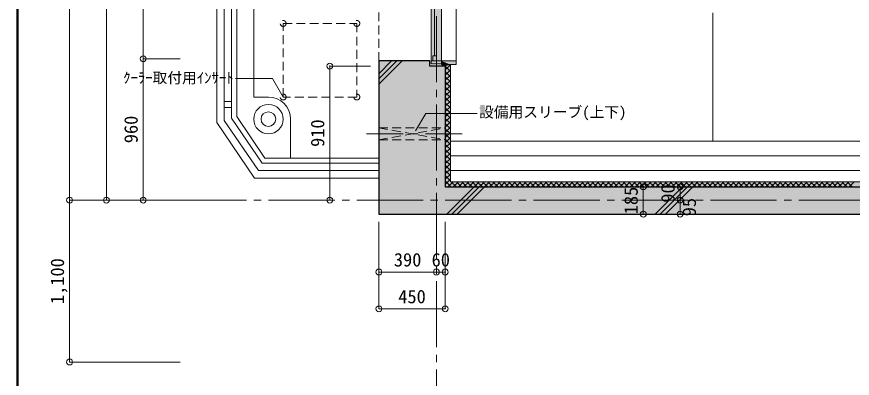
# Model space of a CAD drawing. Units: millimetres at full size, sheet at 1:50. Extents: x -9674 to 32603, y -6794 to 6791.
# Drawn here: x -9674 to -4002, y -3592 to -1136 of the extents above; entities that cross this region are included whole.
import ezdxf
from ezdxf.enums import TextEntityAlignment as Align

# ---------------------------------------------------------------- set-up
doc = ezdxf.new("R2010")
doc.units = ezdxf.units.MM
doc.header["$LTSCALE"] = 50
doc.header["$PDMODE"] = 32
doc.header["$PDSIZE"] = 40
for name, pattern in [('CHAIN1', [8, 5, -1, 1, -1]), ('CHAIN2', [12, 9, -1, 1, -1]), ('DASHED1', [1.8, 1.2, -0.6])]:
    doc.linetypes.add(name, pattern=pattern)
for name, color, linetype, lineweight in [('0-0_図面枠', 7, 'Continuous', 9), ('1-0_芯', 7, 'CHAIN2', 9), ('1-1_躯体', 2, 'Continuous', 25), ('1-3_建具', 3, 'Continuous', 18), ('1-4_仕上げ', 4, 'Continuous', 9), ('1-6_ﾊﾞﾙｺﾆｰ・階段', 4, 'Continuous', 9), ('1-7_その他', 7, 'DASHED1', 9), ('1-8_ハッチ', 4, 'Continuous', 9), ('1-A_文字', 7, 'Continuous', 9), ('1-B_寸法', 7, 'Continuous', 9), ('1-C_梁', 7, 'DASHED1', 9)]:
    doc.layers.add(name, color=color, linetype=linetype, lineweight=lineweight)
for name, color, linetype in [('4-0', 1, 'Continuous'), ('4-1', 2, 'Continuous'), ('4-F', 4, 'Continuous')]:
    doc.layers.add(name, color=color, linetype=linetype)
doc.styles.add('ＭＳ ゴシック', font='')
doc.styles.get('ＭＳ ゴシック').set_extended_font_data('MS Gothic')

msp = doc.modelspace()

# ---------------------------------------------------------------- linework, layer by layer
at = {"layer": '0-0_図面枠'}
for p, q in [((-9673.92, 6791.43), (-9673.92, -6793.93)), ((-9672.16, 6789.66), (-9672.16, -6792.16)), ((-9670.4, 6787.9), (-9670.4, -6790.4)), ((-9668.64, -6788.64), (-9668.64, 6786.14)), ((-9666.87, 6784.38), (-9666.87, -6786.88)), ((-9665.11, 6782.61), (-9665.11, -6785.11)), ((-9663.35, 6780.85), (-9663.35, -6783.35))]:
    msp.add_line(p, q, dxfattribs=at)
at = {"layer": '1-0_芯'}
for p, q in [((-6825, 4868.53), (-6825, -3981.47)), ((-8565, -2381.47), (8340, -2381.47))]:
    msp.add_line(p, q, dxfattribs=at)
at = {"layer": '1-1_躯体'}
for p, q in [((-6765, -1471.47), (-6870, -1471.47)), ((-6765, -1471.47), (-6765, -2291.47)), ((-6765, -2291.47), (-3165, -2291.47)), ((-7215, -2476.47), (-2570, -2476.47))]:
    msp.add_line(p, q, dxfattribs=at)
msp.add_lwpolyline([(-6870, -1471.47), (-6870, -1436.47), (-7215, -1436.47), (-7215, -2476.47)], dxfattribs=at)
at = {"layer": '1-3_建具', "color": 7, "lineweight": 9}
for p, q in [((-6860, -1421.47), (-6860, 608.53)), ((-6790, -1421.47), (-6790, 623.53)), ((-6690, 623.53), (-6690, -1436.47)), ((-6860, -1456.47), (-6860, -1421.47)), ((-6790, -1436.47), (-6860, -1436.47)), ((-6860, -1456.47), (-6790, -1456.47)), ((-6790, -1421.47), (-6790, -1436.47))]:
    msp.add_line(p, q, dxfattribs=at)
at = {"layer": '1-3_建具'}
for p, q in [((-6837, -1401.47), (-6837, -423.97)), ((-6849, -1401.47), (-6825, -1401.47)), ((-6849, -1401.47), (-6849, -1436.47)), ((-6825, -1401.47), (-6825, -1436.47)), ((-6690, -1436.47), (-6790, -1436.47)), ((-6690, -1461.47), (-6690, -1436.47))]:
    msp.add_line(p, q, dxfattribs=at)
msp.add_lwpolyline([(-6690, -1461.47), (-6790, -1461.47), (-6790, -1436.47)], dxfattribs=at)
at = {"layer": '1-4_仕上げ'}
for p, q in [((-4947.5, -1981.47), (-4947.5, -1110.13)), ((-6730, -1981.47), (-3165, -1981.47)), ((-6730, -2081.47), (-3165, -2081.47)), ((-6730, -2181.47), (-3165, -2181.47))]:
    msp.add_line(p, q, dxfattribs=at)
at = {"layer": '1-6_ﾊﾞﾙｺﾆｰ・階段'}
for p, q in [((-8065, -1681.47), (-8065, 3242.29)), ((-7965, -1681.47), (-8065, -1681.47)), ((-7815, -1831.47), (-7815, -2096.47))]:
    msp.add_line(p, q, dxfattribs=at)
at = {"layer": '1-6_ﾊﾞﾙｺﾆｰ・階段', "color": 7}
for p, q in [((-8315, -1855.47), (-8315, 3068.53)), ((-8265, -1840.12), (-8265, 3068.53)), ((-8215, -1824.76), (-8215, 3068.53)), ((-8180, -1814.01), (-8180, -231.47)), ((-8265, -1711.47), (-8215, -1711.47)), ((-8265, -1751.47), (-8215, -1751.47)), ((-8180, -1814.01), (-7988.44, -2096.47)), ((-8315, -1855.47), (-8060, -2231.47)), ((-8265, -1840.12), (-8033.5, -2181.47)), ((-8215, -1824.76), (-8006.99, -2131.47)), ((-7988.44, -2096.47), (-7215, -2096.47)), ((-8006.99, -2131.47), (-7215, -2131.47)), ((-8033.5, -2181.47), (-7215, -2181.47)), ((-8060, -2231.47), (-7215, -2231.47))]:
    msp.add_line(p, q, dxfattribs=at)
at = {"layer": '1-6_ﾊﾞﾙｺﾆｰ・階段'}
msp.add_circle((-7965, -1831.47), 100, dxfattribs=at)
at = {"layer": '1-6_ﾊﾞﾙｺﾆｰ・階段', "color": 7}
msp.add_circle((-7965, -1831.47), 50, dxfattribs=at)
at = {"layer": '1-6_ﾊﾞﾙｺﾆｰ・階段'}
msp.add_arc((-7965, -1831.47), 150, 0, 90, dxfattribs=at)
at = {"layer": '1-7_その他'}
for p, q in [((-7865, -1181.47), (-7365, -1181.47)), ((-7865, -1681.47), (-7865, -1181.47)), ((-7365, -1181.47), (-7365, -1681.47)), ((-7365, -1681.47), (-7865, -1681.47)), ((-7215, -1971.47), (-6765, -1891.47)), ((-7215, -1891.47), (-6765, -1971.47)), ((-7215, -1891.47), (-6765, -1891.47)), ((-7215, -1971.47), (-6765, -1971.47))]:
    msp.add_line(p, q, dxfattribs=at)
at = {"layer": '1-7_その他', "linetype": 'CHAIN1'}
msp.add_line((-6650, -1931.47), (-7315, -1931.47), dxfattribs=at)
at = {"layer": '1-7_その他'}
for centre in [(-7865, -1181.47), (-7365, -1181.47), (-7865, -1681.47), (-7365, -1681.47)]:
    msp.add_circle(centre, 20, dxfattribs=at)
at = {"layer": '1-8_ハッチ'}
for p, q in [((-7215, -1593.5), (-7057.97, -1436.47)), ((-7215, -1558.15), (-7093.33, -1436.47)), ((-7215, -1522.79), (-7128.68, -1436.47)), ((-6765, -1461.7), (-6764.77, -1461.47)), ((-6765, -1497.05), (-6730, -1462.05)), ((-6765, -1472.79), (-6730, -1507.79)), ((-6740.96, -1461.47), (-6730, -1472.44)), ((-6730, -1461.47), (-6730, -2256.47)), ((-6765, -1532.41), (-6730, -1497.41)), ((-6765, -1508.15), (-6730, -1543.15)), ((-6765, -1567.77), (-6730, -1532.77)), ((-6765, -1543.5), (-6730, -1578.5)), ((-6765, -1603.12), (-6730, -1568.12)), ((-6765, -1578.86), (-6730, -1613.86)), ((-6765, -1638.48), (-6730, -1603.48)), ((-6765, -1614.22), (-6730, -1649.22)), ((-6765, -1673.83), (-6730, -1638.83)), ((-6765, -1649.57), (-6730, -1684.57)), ((-6765, -1709.19), (-6730, -1674.19)), ((-6765, -1684.93), (-6730, -1719.93)), ((-6765, -1744.54), (-6730, -1709.54)), ((-6765, -1720.28), (-6730, -1755.28)), ((-6765, -1779.9), (-6730, -1744.9)), ((-6765, -1755.64), (-6730, -1790.64)), ((-6765, -1815.25), (-6730, -1780.25)), ((-6765, -1790.99), (-6730, -1825.99)), ((-6765, -1850.61), (-6730, -1815.61)), ((-6765, -1826.35), (-6730, -1861.35)), ((-6765, -1885.96), (-6730, -1850.96)), ((-6765, -1861.7), (-6730, -1896.7)), ((-6765, -1921.32), (-6730, -1886.32)), ((-6765, -1897.06), (-6730, -1932.06)), ((-6765, -1956.67), (-6730, -1921.67)), ((-6765, -1932.41), (-6730, -1967.41)), ((-6765, -1992.03), (-6730, -1957.03)), ((-6765, -1967.77), (-6730, -2002.77)), ((-6765, -2027.38), (-6730, -1992.38)), ((-6765, -2003.12), (-6730, -2038.12)), ((-6765, -2062.74), (-6730, -2027.74)), ((-6765, -2038.48), (-6730, -2073.48)), ((-6765, -2098.1), (-6730, -2063.1)), ((-6765, -2073.83), (-6730, -2108.83)), ((-6765, -2133.45), (-6730, -2098.45)), ((-6765, -2109.19), (-6730, -2144.19)), ((-6765, -2168.81), (-6730, -2133.81)), ((-6765, -2144.55), (-6730, -2179.55)), ((-6765, -2204.16), (-6730, -2169.16)), ((-6765, -2179.9), (-6730, -2214.9)), ((-6765, -2239.52), (-6730, -2204.52)), ((-6765, -2215.26), (-6730, -2250.26)), ((-6765, -2274.87), (-6730, -2239.87)), ((-6765, -2250.61), (-6724.14, -2291.47)), ((-6746.25, -2291.47), (-6711.25, -2256.47)), ((-6730, -2256.47), (-3165, -2256.47)), ((-6723.78, -2256.47), (-6688.78, -2291.47)), ((-6710.89, -2291.47), (-6675.89, -2256.47)), ((-6688.43, -2256.47), (-6653.43, -2291.47)), ((-6675.54, -2291.47), (-6640.54, -2256.47)), ((-6653.07, -2256.47), (-6618.07, -2291.47)), ((-6640.18, -2291.47), (-6605.18, -2256.47)), ((-6617.72, -2256.47), (-6582.72, -2291.47)), ((-6604.83, -2291.47), (-6569.83, -2256.47)), ((-6582.36, -2256.47), (-6547.36, -2291.47)), ((-6569.47, -2291.47), (-6534.47, -2256.47)), ((-6547.01, -2256.47), (-6512.01, -2291.47)), ((-6534.11, -2291.47), (-6499.11, -2256.47)), ((-6511.65, -2256.47), (-6476.65, -2291.47)), ((-6498.76, -2291.47), (-6463.76, -2256.47)), ((-6476.29, -2256.47), (-6441.29, -2291.47)), ((-6463.4, -2291.47), (-6428.4, -2256.47)), ((-6440.94, -2256.47), (-6405.94, -2291.47)), ((-6428.05, -2291.47), (-6393.05, -2256.47)), ((-6405.58, -2256.47), (-6370.58, -2291.47)), ((-6392.69, -2291.47), (-6357.69, -2256.47)), ((-6370.23, -2256.47), (-6335.23, -2291.47)), ((-6357.34, -2291.47), (-6322.34, -2256.47)), ((-6334.87, -2256.47), (-6299.87, -2291.47)), ((-6321.98, -2291.47), (-6286.98, -2256.47)), ((-6299.52, -2256.47), (-6264.52, -2291.47)), ((-6286.63, -2291.47), (-6251.63, -2256.47)), ((-6264.16, -2256.47), (-6229.16, -2291.47)), ((-6251.27, -2291.47), (-6216.27, -2256.47)), ((-6228.81, -2256.47), (-6193.81, -2291.47)), ((-6215.92, -2291.47), (-6180.92, -2256.47)), ((-6193.45, -2256.47), (-6158.45, -2291.47)), ((-6180.56, -2291.47), (-6145.56, -2256.47)), ((-6158.1, -2256.47), (-6123.1, -2291.47)), ((-6145.21, -2291.47), (-6110.21, -2256.47)), ((-6122.74, -2256.47), (-6087.74, -2291.47)), ((-6109.85, -2291.47), (-6074.85, -2256.47)), ((-6087.39, -2256.47), (-6052.39, -2291.47)), ((-6074.5, -2291.47), (-6039.5, -2256.47)), ((-6052.03, -2256.47), (-6017.03, -2291.47)), ((-6039.14, -2291.47), (-6004.14, -2256.47)), ((-6016.68, -2256.47), (-5981.68, -2291.47)), ((-6003.78, -2291.47), (-5968.78, -2256.47)), ((-5981.32, -2256.47), (-5946.32, -2291.47)), ((-5968.43, -2291.47), (-5933.43, -2256.47)), ((-5945.96, -2256.47), (-5910.96, -2291.47)), ((-5933.07, -2291.47), (-5898.07, -2256.47)), ((-5910.61, -2256.47), (-5875.61, -2291.47)), ((-5897.72, -2291.47), (-5862.72, -2256.47)), ((-5875.25, -2256.47), (-5840.25, -2291.47)), ((-5862.36, -2291.47), (-5827.36, -2256.47)), ((-5839.9, -2256.47), (-5804.9, -2291.47)), ((-5827.01, -2291.47), (-5792.01, -2256.47)), ((-5804.54, -2256.47), (-5769.54, -2291.47)), ((-5791.65, -2291.47), (-5756.65, -2256.47)), ((-5769.19, -2256.47), (-5734.19, -2291.47)), ((-5756.3, -2291.47), (-5721.3, -2256.47)), ((-5733.83, -2256.47), (-5698.83, -2291.47)), ((-5720.94, -2291.47), (-5685.94, -2256.47)), ((-5698.48, -2256.47), (-5663.48, -2291.47)), ((-5685.59, -2291.47), (-5650.59, -2256.47)), ((-5663.12, -2256.47), (-5628.12, -2291.47)), ((-5650.23, -2291.47), (-5615.23, -2256.47)), ((-5627.77, -2256.47), (-5592.77, -2291.47)), ((-5614.88, -2291.47), (-5579.88, -2256.47)), ((-5592.41, -2256.47), (-5557.41, -2291.47)), ((-5579.52, -2291.47), (-5544.52, -2256.47)), ((-5557.06, -2256.47), (-5522.06, -2291.47)), ((-5544.17, -2291.47), (-5509.17, -2256.47)), ((-5521.7, -2256.47), (-5486.7, -2291.47)), ((-5508.81, -2291.47), (-5473.81, -2256.47)), ((-5486.35, -2256.47), (-5451.35, -2291.47)), ((-5473.45, -2291.47), (-5438.45, -2256.47)), ((-5450.99, -2256.47), (-5415.99, -2291.47)), ((-5438.1, -2291.47), (-5403.1, -2256.47)), ((-5415.63, -2256.47), (-5380.63, -2291.47)), ((-5402.74, -2291.47), (-5367.74, -2256.47)), ((-5380.28, -2256.47), (-5345.28, -2291.47)), ((-5367.39, -2291.47), (-5332.39, -2256.47)), ((-5344.92, -2256.47), (-5309.92, -2291.47)), ((-5332.03, -2291.47), (-5297.03, -2256.47)), ((-5309.57, -2256.47), (-5274.57, -2291.47)), ((-5296.68, -2291.47), (-5261.68, -2256.47)), ((-5274.21, -2256.47), (-5239.21, -2291.47)), ((-5261.32, -2291.47), (-5226.32, -2256.47)), ((-5238.86, -2256.47), (-5203.86, -2291.47)), ((-5225.97, -2291.47), (-5190.97, -2256.47)), ((-5203.5, -2256.47), (-5168.5, -2291.47)), ((-5190.61, -2291.47), (-5155.61, -2256.47)), ((-5168.15, -2256.47), (-5133.15, -2291.47)), ((-5155.26, -2291.47), (-5120.26, -2256.47)), ((-5132.79, -2256.47), (-5097.79, -2291.47)), ((-5119.9, -2291.47), (-5084.9, -2256.47)), ((-5097.44, -2256.47), (-5062.44, -2291.47)), ((-5084.55, -2291.47), (-5049.55, -2256.47)), ((-5062.08, -2256.47), (-5027.08, -2291.47)), ((-5049.19, -2291.47), (-5014.19, -2256.47)), ((-5026.73, -2256.47), (-4991.73, -2291.47)), ((-5013.84, -2291.47), (-4978.84, -2256.47)), ((-4991.37, -2256.47), (-4956.37, -2291.47)), ((-4978.48, -2291.47), (-4943.48, -2256.47)), ((-4956.02, -2256.47), (-4921.02, -2291.47)), ((-4943.12, -2291.47), (-4908.12, -2256.47)), ((-4920.66, -2256.47), (-4885.66, -2291.47)), ((-4907.77, -2291.47), (-4872.77, -2256.47)), ((-4885.3, -2256.47), (-4850.3, -2291.47)), ((-4872.41, -2291.47), (-4837.41, -2256.47)), ((-4849.95, -2256.47), (-4814.95, -2291.47)), ((-4837.06, -2291.47), (-4802.06, -2256.47)), ((-4814.59, -2256.47), (-4779.59, -2291.47)), ((-4801.7, -2291.47), (-4766.7, -2256.47)), ((-4779.24, -2256.47), (-4744.24, -2291.47)), ((-4766.35, -2291.47), (-4731.35, -2256.47)), ((-4743.88, -2256.47), (-4708.88, -2291.47)), ((-4730.99, -2291.47), (-4695.99, -2256.47)), ((-4708.53, -2256.47), (-4673.53, -2291.47)), ((-4695.64, -2291.47), (-4660.64, -2256.47)), ((-4673.17, -2256.47), (-4638.17, -2291.47)), ((-4660.28, -2291.47), (-4625.28, -2256.47)), ((-4637.82, -2256.47), (-4602.82, -2291.47)), ((-4624.93, -2291.47), (-4589.93, -2256.47)), ((-4602.46, -2256.47), (-4567.46, -2291.47)), ((-4589.57, -2291.47), (-4554.57, -2256.47)), ((-4567.11, -2256.47), (-4532.11, -2291.47)), ((-4554.22, -2291.47), (-4519.22, -2256.47)), ((-4531.75, -2256.47), (-4496.75, -2291.47)), ((-4518.86, -2291.47), (-4483.86, -2256.47)), ((-4496.4, -2256.47), (-4461.4, -2291.47)), ((-4483.5, -2291.47), (-4448.5, -2256.47)), ((-4461.04, -2256.47), (-4426.04, -2291.47)), ((-4448.15, -2291.47), (-4413.15, -2256.47)), ((-4425.69, -2256.47), (-4390.69, -2291.47)), ((-4412.79, -2291.47), (-4377.79, -2256.47)), ((-4390.33, -2256.47), (-4355.33, -2291.47)), ((-4377.44, -2291.47), (-4342.44, -2256.47)), ((-4354.97, -2256.47), (-4319.97, -2291.47)), ((-4342.08, -2291.47), (-4307.08, -2256.47)), ((-4319.62, -2256.47), (-4284.62, -2291.47)), ((-4306.73, -2291.47), (-4271.73, -2256.47)), ((-4284.26, -2256.47), (-4249.26, -2291.47)), ((-4271.37, -2291.47), (-4236.37, -2256.47)), ((-4248.91, -2256.47), (-4213.91, -2291.47)), ((-4236.02, -2291.47), (-4201.02, -2256.47)), ((-4213.55, -2256.47), (-4178.55, -2291.47)), ((-4200.66, -2291.47), (-4165.66, -2256.47)), ((-4178.2, -2256.47), (-4143.2, -2291.47)), ((-4165.31, -2291.47), (-4130.31, -2256.47)), ((-4142.84, -2256.47), (-4107.84, -2291.47)), ((-4129.95, -2291.47), (-4094.95, -2256.47)), ((-4107.49, -2256.47), (-4072.49, -2291.47)), ((-4094.6, -2291.47), (-4059.6, -2256.47)), ((-4072.13, -2256.47), (-4037.13, -2291.47)), ((-4059.24, -2291.47), (-4024.24, -2256.47)), ((-4036.78, -2256.47), (-4001.78, -2291.47)), ((-4023.89, -2291.47), (-3988.89, -2256.47)), ((-6765, -2285.97), (-6759.49, -2291.47)), ((-6754.47, -2476.47), (-6569.47, -2291.47)), ((-6719.11, -2476.47), (-6534.11, -2291.47)), ((-6683.76, -2476.47), (-6498.76, -2291.47)), ((-5340.26, -2476.47), (-5155.26, -2291.47)), ((-5304.9, -2476.47), (-5119.9, -2291.47)), ((-5269.55, -2476.47), (-5084.55, -2291.47))]:
    msp.add_line(p, q, dxfattribs=at)
at = {"layer": '1-A_文字'}
for points in [[(-7865, -1681.47), (-7937.59, -1555.74), (-8187.66, -1555.74)], [(-6966, -1911.97), (-6896.86, -1792.22), (-6549.03, -1792.22)]]:
    msp.add_lwpolyline(points, dxfattribs=at)
at = {"layer": '1-B_寸法'}
for p, q in [((-9315, 4118.53), (-9315, -2381.47)), ((-9065, 688.53), (-9065, -2381.47)), ((-8815, 608.53), (-8815, -1421.47)), ((-8815, -1421.47), (-8815, -2381.47)), ((-8815, -1421.47), (-8565, -1421.47)), ((-7548.46, -1471.47), (-7548.46, -2381.47)), ((-7271.61, -1471.47), (-7548.46, -1471.47)), ((-5420.43, -2291.47), (-5420.43, -2476.47)), ((-5170.43, -2291.47), (-5170.43, -2381.47)), ((-9315, -2381.47), (-9315, -3481.47)), ((-9315, -2381.47), (-8565, -2381.47)), ((-5170.43, -2381.47), (-5170.43, -2476.47)), ((-7215, -3119.88), (-7215, -2529.69)), ((-6765, -3119.88), (-6765, -2529.69)), ((-7215, -2869.88), (-6825, -2869.88)), ((-6825, -2869.88), (-6765, -2869.88)), ((-7215, -3119.88), (-6765, -3119.88)), ((-9315, -3481.47), (-8565, -3481.47))]:
    msp.add_line(p, q, dxfattribs=at)
at = {"layer": '1-B_寸法', "color": 3}
for p in [(-8815, -1421.47), (-7548.46, -1471.47), (-5420.43, -2291.47), (-5170.43, -2291.47), (-9315, -2381.47), (-9065, -2381.47), (-8815, -2381.47), (-7548.46, -2381.47), (-5170.43, -2381.47), (-5420.43, -2476.47), (-5170.43, -2476.47), (-7215, -2869.88), (-6825, -2869.88), (-6765, -2869.88), (-7215, -3119.88), (-6765, -3119.88), (-9315, -3481.47)]:
    msp.add_point(p, dxfattribs=at)
at = {"layer": '1-C_梁'}
msp.add_line((-7215, -1436.47), (-7215, 3173.53), dxfattribs=at)
at = {"layer": '4-0'}
for points in [[(-6870, -1436.47), (-7215, -1436.47), (-7215, -2476.47)], [(-6870, -1471.47), (-6870, -1436.47), (-7215, -2476.47)], [(-7215, -2476.47), (-6765, -2291.47), (-6765, -1471.47)], [(-7215, -2476.47), (-6765, -1471.47), (-6870, -1471.47)], [(-7215, -2476.47), (-2605, -2371.47), (-2715, -2291.47)], [(-7215, -2476.47), (-2715, -2291.47), (-6765, -2291.47)], [(-7215, -2476.47), (-2570, -2476.47), (-2605, -2371.47)]]:
    msp.add_solid(points, dxfattribs=at)
at = {"layer": '4-1'}
msp.add_solid([(-6860, 643.53), (-6790, 643.53), (-6860, -1456.47), (-6790, -1456.47)], dxfattribs=at)
at = {"layer": '4-F'}
for points in [[(-6790, -1436.47), (-6789.99, -1471.31), (-6765, -1471.47)], [(-6690, -1461.47), (-6690, -1436.47), (-6790, -1436.47)], [(-6730, -1461.47), (-6690, -1461.47), (-6790, -1436.47)], [(-6730, -1461.47), (-6790, -1436.47), (-6765, -1471.47)], [(-6765, -2291.47), (-6730, -1462.05), (-6730, -1461.47)], [(-6765, -1471.47), (-6765, -2291.47), (-6730, -1461.47)], [(-6765, -2291.47), (-6730, -2256.47), (-6730, -1462.05)], [(-6765, -2291.47), (-6730, -2256.47), (-3165, -2291.47), (-3165, -2256.47)]]:
    msp.add_solid(points, dxfattribs=at)

# ---------------------------------------------------------------- texts
at = {"layer": '1-A_文字', "style": 'ＭＳ ゴシック'}
for s, p in [('ｸｰﾗｰ取付用ｲﾝｻｰﾄ', (-8951.48, -1609.35)), ('設備用スリーブ(上下)', (-6534.92, -1842.16))]:
    msp.add_text(s, height=73.31, dxfattribs=at).set_placement(p, align=Align.BOTTOM_LEFT)
at = {"layer": '1-B_寸法', "style": 'ＭＳ ゴシック'}
for s, p in [('960', (-8825, -1995.22)), ('910', (-7558.46, -2020.22)), ('185', (-5430.43, -2477.72)), ('90', (-5180.43, -2398.97)), ('95', (-5035.43, -2491.47)), ('1,100', (-9325, -3087.72))]:
    msp.add_text(s, height=91.64, rotation=90, dxfattribs=at).set_placement(p, align=Align.BOTTOM_LEFT)
for s, p in [('390', (-7113.75, -2859.88)), ('60', (-6857.5, -2859.88)), ('450', (-7083.75, -3109.88))]:
    msp.add_text(s, height=91.64, dxfattribs=at).set_placement(p, align=Align.BOTTOM_LEFT)

doc.saveas('drawing.dxf')
